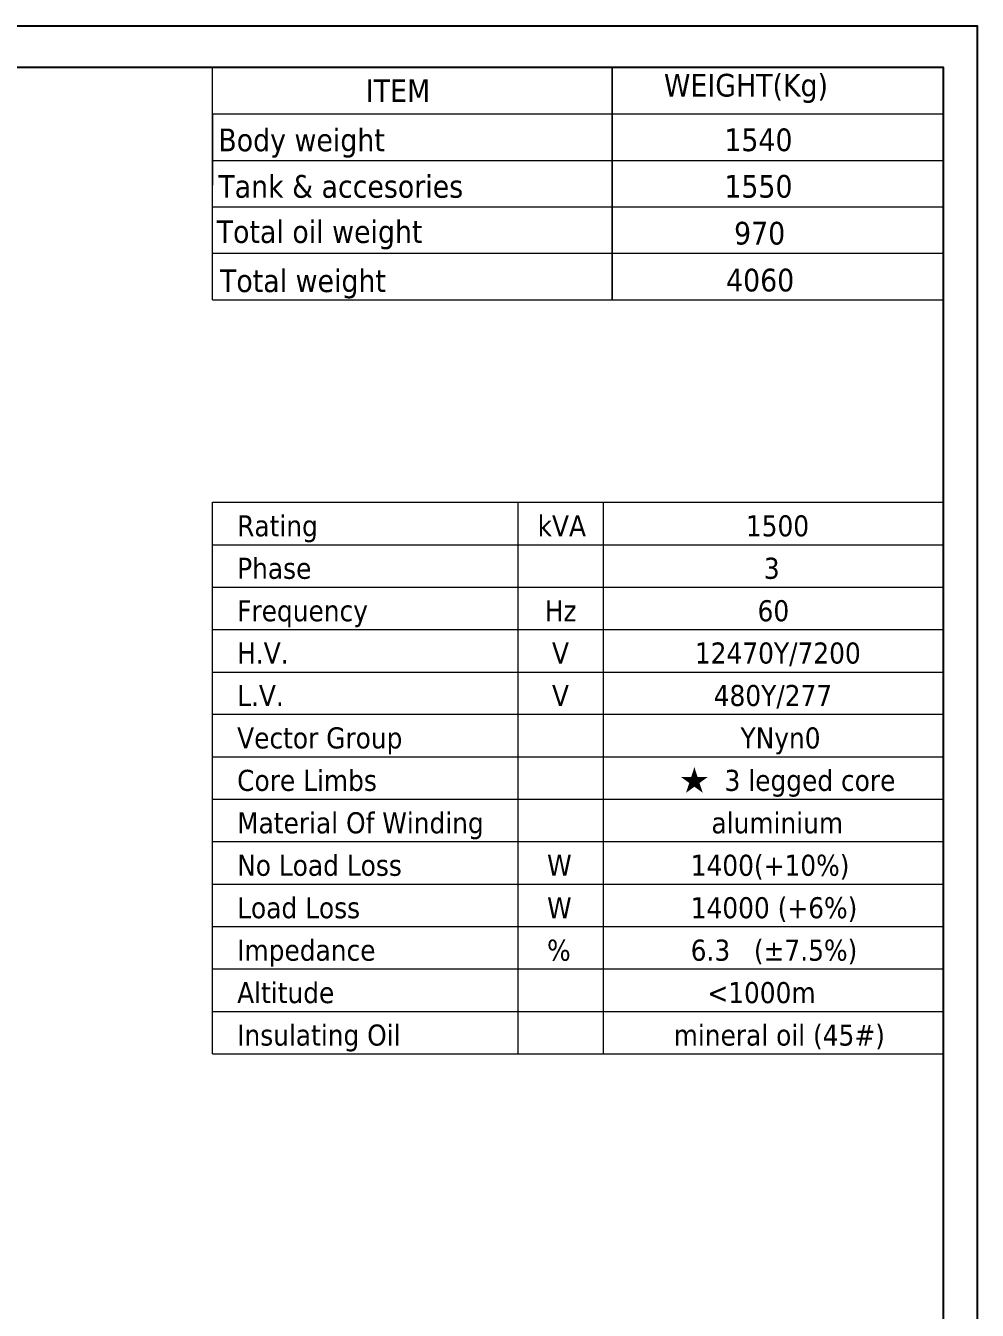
# Model space of a CAD drawing. Extents: x -9568 to -1230, y 8910 to 14862.
# Drawn here: x -3416 to -1230, y 11910 to 14862 of the extents above; entities that cross this region are included whole.
import ezdxf

# ---------------------------------------------------------------- set-up
doc = ezdxf.new("R2010")
doc.units = 0
doc.header["$LTSCALE"] = 12
doc.layers.add('1', color=4, linetype='CONTINUOUS')
doc.layers.add('铁心', color=3, linetype='CONTINUOUS', lineweight=0)
doc.styles.add('Tahoma$001', font='tahoma.ttf', dxfattribs={"height": 2.159784})

msp = doc.modelspace()

# ---------------------------------------------------------------- linework, layer by layer
at = {"layer": '1', "lineweight": -3, "ltscale": 2}
for points in [[(-9568.49388, 14861.99982), (-1230.32848, 14861.99982), (-1230.32848, 8910.44944), (-9568.49388, 8910.44944)], [(-9336.97166, 8995.35275), (-1308.13211, 8995.35275), (-1308.13211, 14766.08118), (-9336.97166, 14766.08118)]]:
    msp.add_lwpolyline(points, close=True, dxfattribs=at)
at = {"layer": '铁心'}
for p, q in [((-2986.81673, 14232.1661), (-2986.81673, 14766.08118)), ((-2986.81673, 14766.08118), (-1308.13211, 14766.08118)), ((-2068.92839, 14232.1661), (-2068.92839, 14766.08118)), ((-2068.92839, 14766.08118), (-2068.92839, 14232.1661)), ((-1308.13211, 14766.08118), (-1308.13211, 14338.94911)), ((-2986.81673, 14659.29816), (-2986.81673, 14495.29802)), ((-2986.81673, 14659.29816), (-1308.13211, 14659.29816)), ((-2986.81673, 14552.51515), (-1308.13211, 14552.51515)), ((-2986.81673, 14445.73213), (-1308.13211, 14445.73213)), ((-2986.81673, 14338.94911), (-1308.13211, 14338.94911)), ((-2986.81673, 14232.1661), (-1308.13211, 14232.1661)), ((-2986.81673, 12499.57382), (-2986.81673, 13766.86449)), ((-2986.81673, 13766.86449), (-1308.13211, 13766.86449)), ((-2285.7906, 13766.86449), (-2285.7906, 12499.57382)), ((-2089.45261, 13766.86449), (-2089.45261, 12499.57382)), ((-1308.13211, 12499.57382), (-1308.13211, 13766.86449)), ((-2986.81673, 13669.32849), (-1308.13211, 13669.32849)), ((-2986.81673, 13571.79249), (-1308.13211, 13571.79249)), ((-2986.81673, 13474.25649), (-1308.13211, 13474.25649)), ((-2986.81673, 13376.72049), (-1308.13211, 13376.72049)), ((-2986.81673, 13279.86182), (-1308.13211, 13279.86182)), ((-2986.81673, 13182.32582), (-1308.13211, 13182.32582)), ((-2986.81673, 13084.78982), (-1308.13211, 13084.78982)), ((-2986.81673, 12987.25382), (-1308.13211, 12987.25382)), ((-2986.81673, 12889.71782), (-1308.13211, 12889.71782)), ((-2986.81673, 12792.18182), (-1308.13211, 12792.18182)), ((-2986.81673, 12694.64582), (-1308.13211, 12694.64582)), ((-2986.81673, 12597.10982), (-1308.13211, 12597.10982)), ((-2986.81673, 12499.57382), (-1308.13211, 12499.57382))]:
    msp.add_line(p, q, dxfattribs=at)

# ---------------------------------------------------------------- texts
at = {"layer": '铁心', "style": 'Tahoma$001'}
for s, height, p in [('ITEM', 52.156988, (-2634.64266, 14686.52213)), ('Body weight', 52.1569876, (-2973.3279, 14573.46171)), ('1540', 52.156988, (-1811.30753, 14573.71987)), ('Tank & accesories', 52.1569876, (-2973.3279, 14466.6787)), ('1550', 52.156988, (-1811.30753, 14466.93685)), ('Total oil weight', 52.1569876, (-2977.08138, 14362.74488)), ('970', 52.156988, (-1788.87962, 14359.16593)), ('Total weight', 52.1569876, (-2969.57348, 14249.89577)), ('4060', 52.156988, (-1807.33626, 14251.42077)), ('Rating          ', 48.3965952, (-2930.14119, 13688.60828)), ('kVA', 48.396595, (-2240.13208, 13688.60828)), ('1500', 48.396595, (-1761.89407, 13688.60828)), ('Phase                     ', 48.3965952, (-2930.14119, 13591.07228)), ('3', 48.3966, (-1720.58024, 13591.07228)), ('Frequency', 48.396595, (-2930.14119, 13493.53628)), ('Hz', 48.396595, (-2223.60655, 13493.53628)), ('60', 48.396595, (-1734.92532, 13493.53628)), ('H.V. ', 48.396595, (-2930.14119, 13396.33894)), ('V', 48.3966, (-2207.08102, 13396.33894)), ('12470Y/7200', 48.3965952, (-1878.97356, 13396.33894)), ('L.V. ', 48.396595, (-2930.14119, 13298.80294)), ('V', 48.3966, (-2207.08102, 13298.80294)), ('480Y/277', 48.396595, (-1835.6622, 13298.80294)), ('Vector Group', 48.3965952, (-2930.14119, 13201.26694)), ('YNyn0', 48.396595, (-1774.1505, 13201.26694)), ('Core Limbs', 48.396595, (-2930.14119, 13103.73094)), ('★  3 legged core ', 48.3965952, (-1913.05033, 13103.73094)), ('Material Of Winding', 48.3965952, (-2930.14119, 13006.19494)), ('aluminium', 48.396595, (-1840.80988, 13006.19494)), ('No Load Loss', 48.3965952, (-2930.14119, 12908.65894)), ('1400(+10%)', 48.396595, (-1888.5439, 12908.65894)), ('W', 48.3966, (-2218.35625, 12908.65894)), ('Load Loss', 48.396595, (-2930.14119, 12811.12294)), ('W', 48.3966, (-2218.35625, 12811.12294)), ('14000 (+6%)', 48.3965952, (-1888.5439, 12811.12294)), ('Impedance', 48.396595, (-2930.14119, 12713.58694)), ('%%%', 48.396595, (-2218.35625, 12713.58694)), ('6.3   (±7.5%%%)', 48.3965952, (-1888.5439, 12713.58694)), ('Altitude ', 48.396595, (-2930.14119, 12616.05094)), ('<1000m ', 48.396595, (-1850.35156, 12616.05094)), ('Insulating Oil', 48.3965952, (-2930.14119, 12518.51494)), ('mineral oil (45#)', 48.3971718, (-1927.63681, 12518.51517))]:
    msp.add_text(s, height=height, dxfattribs=at).set_placement(p)
at = {"layer": '铁心', "insert": (-1949.95063, 14751.33637), "char_height": 52.156988, "width": 570.4056861, "attachment_point": 1, "style": 'Tahoma$001'}
msp.add_mtext('WEIGHT(Kg)', dxfattribs=at)

doc.saveas('drawing.dxf')
